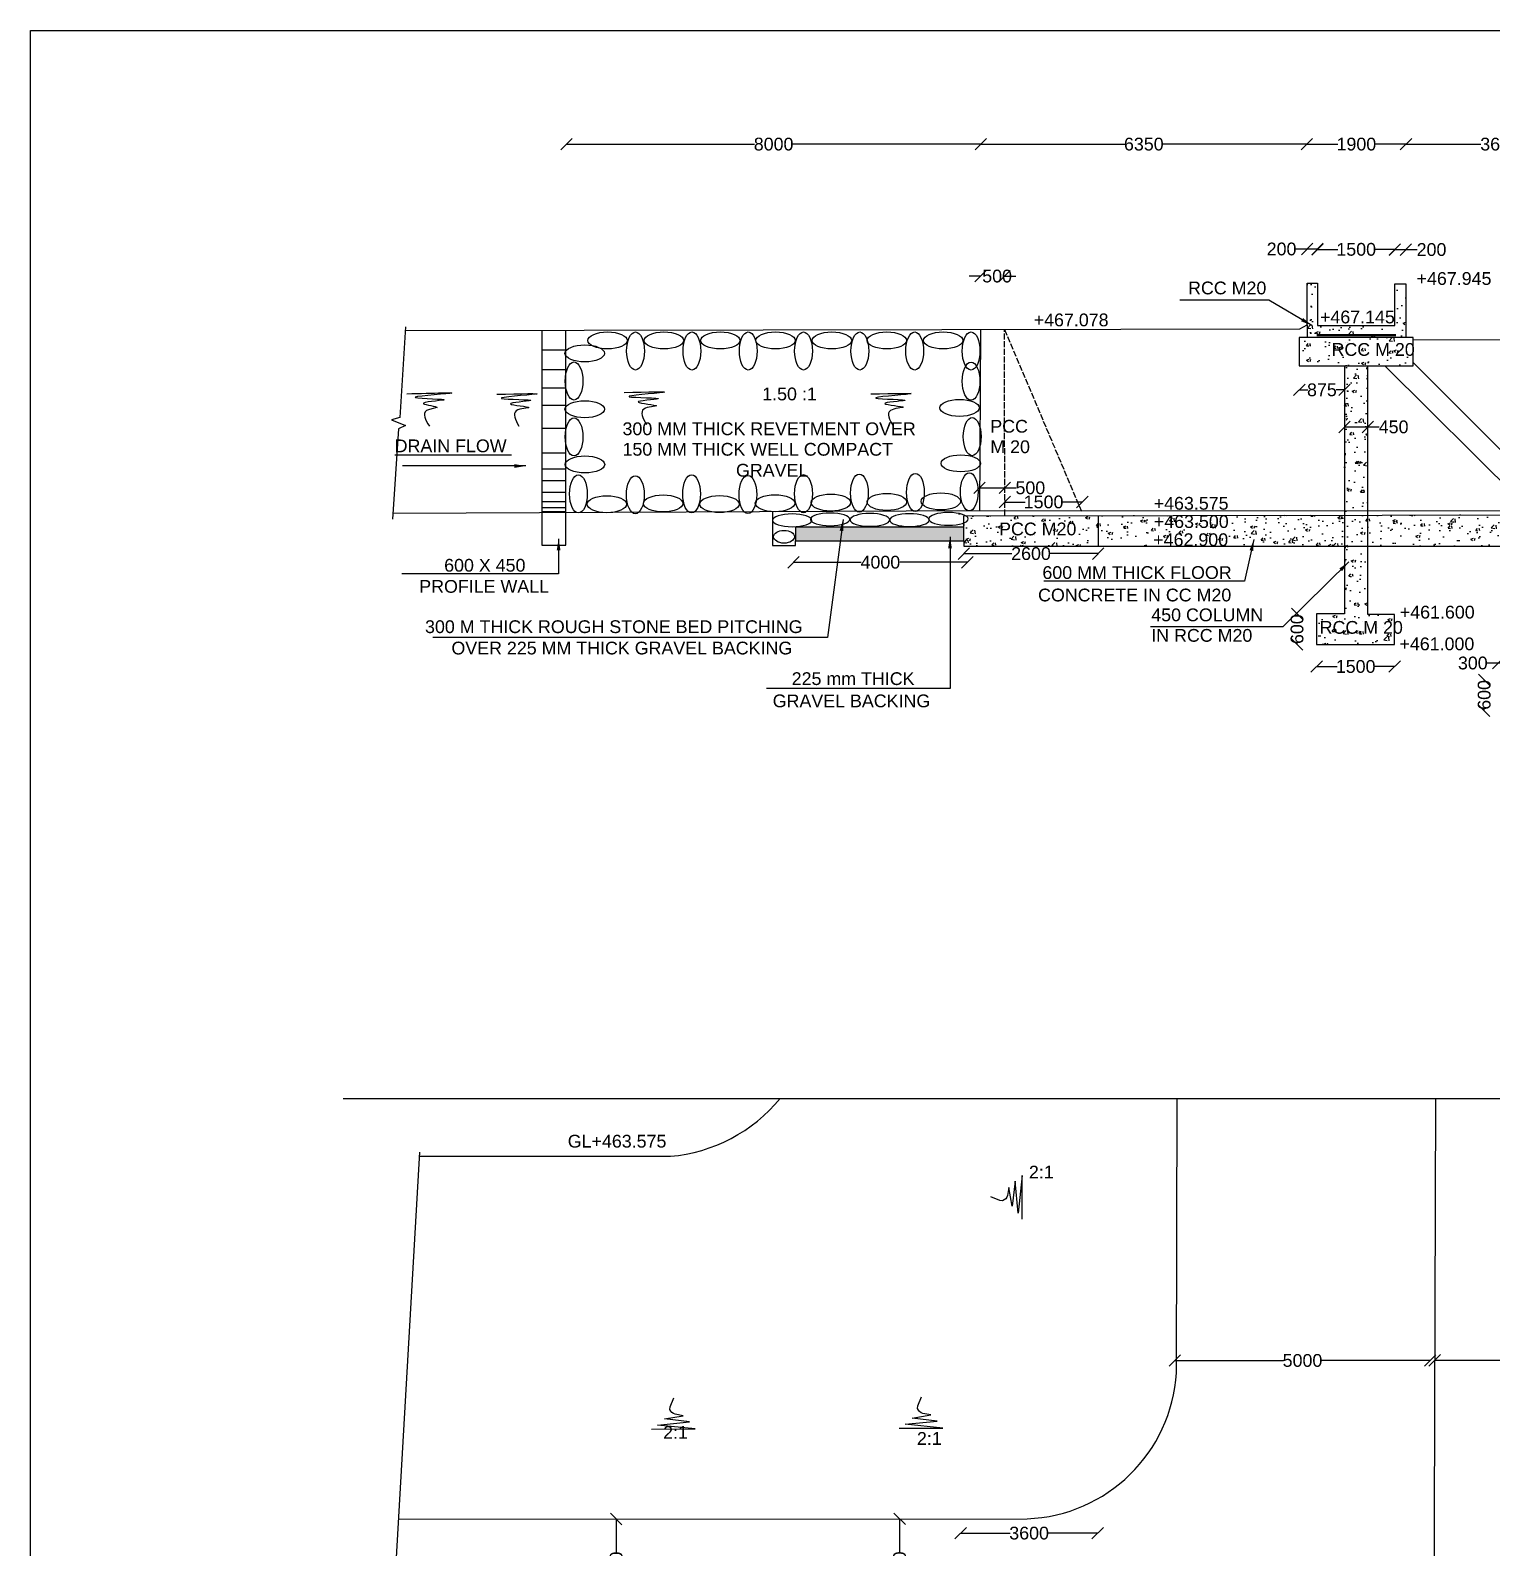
# Model space of a CAD drawing. Header units: feet. Extents: x 5124 to 2925857, y 2311 to 44697474.
# Drawn here: x 2810208 to 2838828, y 44667759 to 44697474 of the extents above; entities that cross this region are included whole.
import ezdxf

# ---------------------------------------------------------------- set-up
doc = ezdxf.new("R2010")
doc.units = ezdxf.units.FT
doc.header["$MEASUREMENT"] = 0
doc.linetypes.add('ACAD_ISO02W100', pattern=[15, 12, -3])
doc.layers.add('DRAWING', color=2, linetype='Continuous')
doc.layers.add('TEXT', color=7, linetype='Continuous')
doc.styles.get("Standard").update_dxf_attribs({"font": 'arial.ttf', "height": 250})
doc.dimstyles.get("Standard").update_dxf_attribs({"dimtxt": 250, "dimasz": 225, "dimexe": 0.18, "dimexo": 0.0625, "dimgap": 0.09, "dimtad": 0, "dimdec": 0, "dimzin": 0, "dimdsep": 46, "dimtxsty": 'Standard', "dimblk": 'OBLIQUE', "dimcen": 0.09, "dimse1": 1, "dimse2": 1, "dimadec": 0, "dimazin": 0, "dimtfac": 1, "dimtdec": 0, "dimtofl": 0, "dimtmove": 0, "dimatfit": 3, "dimfxl": 1, "dimtolj": 1, "dimtzin": 0, "dimarcsym": 0})
pattern_1 = [(50, (0, 0), (537.945137, -47.0641012), [56.25, -618.75]), (355, (0, 0), (-104.0635, 564.1441), [45, -495]), (100.4514, (44.83, -3.9), (433.882036, 517.0796565), [47.8051425, -525.856584]), (46.1842, (0, 150), (800.430786, -124.139261), [84.375, -928.125]), (96.6356, (66.7, 139.66), (700.997029, 730.588403), [71.707716, -788.78475]), (351.1842, (0, 150), (700.996459, 730.58895), [67.5, -742.5]), (21, (75, 112.5), (447.680289, -301.964168), [56.25, -618.75]), (326, (75, 112.5), (182.486499, 543.862534), [45, -495]), (71.4514, (112.3, 87.34), (630.1669714, 241.8978725), [47.8051425, -525.856584]), (37.5, (0, 0), (9.1198915, 249.6703904), [0, -489, 0, -502.5, 0, -496.875]), (7.5, (0, 0), (197.3021531, 295.8087839), [0, -286.5, 0, -477.75, 0, -189.375]), (327.5, (-167.25, 0), (400.3668271, -16.9161538), [0, -187.5, 0, -585, 0, -776.25]), (317.5, (-242.25, 0), (437.389627, 75.0787367), [0, -243.75, 0, -388.5, 0, -551.25])]

# ---------------------------------------------------------------- blocks, each defined once
blk = doc.blocks.new('_Oblique')
at = {"color": 0, "linetype": 'ByBlock', "lineweight": -2}
blk.add_line((-0.5, -0.5), (0.5, 0.5), dxfattribs=at)
blk = doc.blocks.new('*D4')
at = {"layer": 'Defpoints', "color": 0, "transparency": 16777216}
for p in [(2825154, 44687065), (2828558, 44687065), (2828558, 44687057)]:
    blk.add_point(p, dxfattribs=at)
at = {"layer": 'TEXT', "color": 0, "lineweight": -2, "transparency": 16777216}
for p, q in [((2825154, 44687057), (2826478, 44687057)), ((2828558, 44687057), (2827234, 44687057))]:
    blk.add_line(p, q, dxfattribs=at)
at = {"layer": 'TEXT', "color": 0, "lineweight": -2, "transparency": 16777216, "xscale": 225, "yscale": 225, "zscale": 225, "rotation": 180}
blk.add_blockref('_Oblique', (2825154, 44687057), dxfattribs=at)
at = {"layer": 'TEXT', "color": 0, "lineweight": -2, "transparency": 16777216, "xscale": 225, "yscale": 225, "zscale": 225}
blk.add_blockref('_Oblique', (2828558, 44687057), dxfattribs=at)
at = {"layer": 'TEXT', "color": 0, "transparency": 16777216, "insert": (2826856, 44687057), "char_height": 250, "attachment_point": 5}
blk.add_mtext('\\A1;4000', dxfattribs=at)
blk = doc.blocks.new('*D5')
at = {"layer": 'Defpoints', "color": 0, "transparency": 16777216}
for p in [(2828491, 44687370), (2831121, 44687370), (2831121, 44687226)]:
    blk.add_point(p, dxfattribs=at)
at = {"layer": 'TEXT', "color": 0, "lineweight": -2, "transparency": 16777216}
for p, q in [((2828491, 44687226), (2829431, 44687226)), ((2831121, 44687226), (2830181, 44687226))]:
    blk.add_line(p, q, dxfattribs=at)
at = {"layer": 'TEXT', "color": 0, "lineweight": -2, "transparency": 16777216, "xscale": 225, "yscale": 225, "zscale": 225, "rotation": 180}
blk.add_blockref('_Oblique', (2828491, 44687226), dxfattribs=at)
at = {"layer": 'TEXT', "color": 0, "lineweight": -2, "transparency": 16777216, "xscale": 225, "yscale": 225, "zscale": 225}
blk.add_blockref('_Oblique', (2831121, 44687226), dxfattribs=at)
at = {"layer": 'TEXT', "color": 0, "transparency": 16777216, "insert": (2829806, 44687226), "char_height": 250, "attachment_point": 5}
blk.add_mtext('\\A1;2600', dxfattribs=at)
blk = doc.blocks.new('*D6')
at = {"layer": 'Defpoints', "color": 0, "transparency": 16777216}
for p in [(2830812, 44688237), (2829292, 44688203), (2830812, 44688203)]:
    blk.add_point(p, dxfattribs=at)
at = {"layer": 'TEXT', "color": 0, "lineweight": -2, "transparency": 16777216}
for p, q in [((2829292, 44688237), (2829691, 44688237)), ((2830812, 44688237), (2830413, 44688237))]:
    blk.add_line(p, q, dxfattribs=at)
at = {"layer": 'TEXT', "color": 0, "lineweight": -2, "transparency": 16777216, "xscale": 225, "yscale": 225, "zscale": 225, "rotation": 180}
blk.add_blockref('_Oblique', (2829292, 44688237), dxfattribs=at)
at = {"layer": 'TEXT', "color": 0, "lineweight": -2, "transparency": 16777216, "xscale": 225, "yscale": 225, "zscale": 225}
blk.add_blockref('_Oblique', (2830812, 44688237), dxfattribs=at)
at = {"layer": 'TEXT', "color": 0, "transparency": 16777216, "insert": (2830052, 44688237), "char_height": 250, "attachment_point": 5}
blk.add_mtext('\\A1;1500', dxfattribs=at)
blk = doc.blocks.new('*D7')
at = {"layer": 'Defpoints', "color": 0, "transparency": 16777216}
for p in [(2829292, 44688514), (2828799, 44688248), (2829292, 44688249)]:
    blk.add_point(p, dxfattribs=at)
at = {"layer": 'TEXT', "color": 0, "lineweight": -2, "transparency": 16777216}
for p, q in [((2828799, 44688514), (2829292, 44688514)), ((2829292, 44688514), (2829517, 44688514))]:
    blk.add_line(p, q, dxfattribs=at)
at = {"layer": 'TEXT', "color": 0, "lineweight": -2, "transparency": 16777216, "xscale": 225, "yscale": 225, "zscale": 225, "rotation": 180}
blk.add_blockref('_Oblique', (2828799, 44688514), dxfattribs=at)
at = {"layer": 'TEXT', "color": 0, "lineweight": -2, "transparency": 16777216, "xscale": 225, "yscale": 225, "zscale": 225}
blk.add_blockref('_Oblique', (2829292, 44688514), dxfattribs=at)
at = {"layer": 'TEXT', "color": 0, "transparency": 16777216, "insert": (2829793, 44688514), "char_height": 250, "attachment_point": 5}
blk.add_mtext('\\A1;500', dxfattribs=at)
blk = doc.blocks.new('*D8')
at = {"layer": 'Defpoints', "color": 0, "transparency": 16777216}
for p in [(2835418, 44693191), (2835216, 44692227), (2835418, 44692227)]:
    blk.add_point(p, dxfattribs=at)
at = {"layer": 'TEXT', "color": 0, "lineweight": -2, "transparency": 16777216}
for p, q in [((2835216, 44693191), (2834991, 44693191)), ((2835418, 44693191), (2835216, 44693191))]:
    blk.add_line(p, q, dxfattribs=at)
at = {"layer": 'TEXT', "color": 0, "lineweight": -2, "transparency": 16777216, "xscale": 225, "yscale": 225, "zscale": 225, "rotation": 180}
blk.add_blockref('_Oblique', (2835216, 44693191), dxfattribs=at)
at = {"layer": 'TEXT', "color": 0, "lineweight": -2, "transparency": 16777216, "xscale": 225, "yscale": 225, "zscale": 225}
blk.add_blockref('_Oblique', (2835418, 44693191), dxfattribs=at)
at = {"layer": 'TEXT', "color": 0, "transparency": 16777216, "insert": (2834713, 44693191), "char_height": 250, "attachment_point": 5}
blk.add_mtext('\\A1;200', dxfattribs=at)
blk = doc.blocks.new('*D9')
at = {"layer": 'Defpoints', "color": 0, "transparency": 16777216}
for p in [(2836932, 44693184), (2835418, 44692227), (2836932, 44692227)]:
    blk.add_point(p, dxfattribs=at)
at = {"layer": 'TEXT', "color": 0, "lineweight": -2, "transparency": 16777216}
for p, q in [((2835418, 44693184), (2835814, 44693184)), ((2836932, 44693184), (2836537, 44693184))]:
    blk.add_line(p, q, dxfattribs=at)
at = {"layer": 'TEXT', "color": 0, "lineweight": -2, "transparency": 16777216, "xscale": 225, "yscale": 225, "zscale": 225, "rotation": 180}
blk.add_blockref('_Oblique', (2835418, 44693184), dxfattribs=at)
at = {"layer": 'TEXT', "color": 0, "lineweight": -2, "transparency": 16777216, "xscale": 225, "yscale": 225, "zscale": 225}
blk.add_blockref('_Oblique', (2836932, 44693184), dxfattribs=at)
at = {"layer": 'TEXT', "color": 0, "transparency": 16777216, "insert": (2836175, 44693184), "char_height": 250, "attachment_point": 5}
blk.add_mtext('\\A1;1500', dxfattribs=at)
blk = doc.blocks.new('*D10')
at = {"layer": 'Defpoints', "color": 0, "transparency": 16777216}
for p in [(2837147, 44693180), (2836932, 44692227), (2837147, 44692227)]:
    blk.add_point(p, dxfattribs=at)
at = {"layer": 'TEXT', "color": 0, "lineweight": -2, "transparency": 16777216}
for p, q in [((2836932, 44693180), (2837147, 44693180)), ((2837147, 44693180), (2837372, 44693180))]:
    blk.add_line(p, q, dxfattribs=at)
at = {"layer": 'TEXT', "color": 0, "lineweight": -2, "transparency": 16777216, "xscale": 225, "yscale": 225, "zscale": 225, "rotation": 180}
blk.add_blockref('_Oblique', (2836932, 44693180), dxfattribs=at)
at = {"layer": 'TEXT', "color": 0, "lineweight": -2, "transparency": 16777216, "xscale": 225, "yscale": 225, "zscale": 225}
blk.add_blockref('_Oblique', (2837147, 44693180), dxfattribs=at)
at = {"layer": 'TEXT', "color": 0, "transparency": 16777216, "insert": (2837650, 44693180), "char_height": 250, "attachment_point": 5}
blk.add_mtext('\\A1;200', dxfattribs=at)
blk = doc.blocks.new('*D11')
at = {"layer": 'Defpoints', "color": 0, "transparency": 16777216}
for p in [(2829286, 44692661), (2828818, 44691614), (2829286, 44691615)]:
    blk.add_point(p, dxfattribs=at)
at = {"layer": 'TEXT', "color": 0, "lineweight": -2, "transparency": 16777216}
for p, q in [((2828818, 44692661), (2828593, 44692661)), ((2829286, 44692661), (2829511, 44692661))]:
    blk.add_line(p, q, dxfattribs=at)
at = {"layer": 'TEXT', "color": 0, "lineweight": -2, "transparency": 16777216, "xscale": 225, "yscale": 225, "zscale": 225}
blk.add_blockref('_Oblique', (2828818, 44692661), dxfattribs=at)
at = {"layer": 'TEXT', "color": 0, "lineweight": -2, "transparency": 16777216, "xscale": 225, "yscale": 225, "zscale": 225, "rotation": 180}
blk.add_blockref('_Oblique', (2829286, 44692661), dxfattribs=at)
at = {"layer": 'TEXT', "color": 0, "transparency": 16777216, "insert": (2829142, 44692661), "char_height": 250, "attachment_point": 5}
blk.add_mtext('\\A1;500', dxfattribs=at)
blk = doc.blocks.new('*D12')
at = {"layer": 'Defpoints', "color": 0, "transparency": 16777216}
for p in [(2835945, 44689707), (2836402, 44689707), (2836402, 44689707)]:
    blk.add_point(p, dxfattribs=at)
at = {"layer": 'TEXT', "color": 0, "lineweight": -2, "transparency": 16777216}
for p, q in [((2835945, 44689707), (2836402, 44689707)), ((2836402, 44689707), (2836627, 44689707))]:
    blk.add_line(p, q, dxfattribs=at)
at = {"layer": 'TEXT', "color": 0, "lineweight": -2, "transparency": 16777216, "xscale": 225, "yscale": 225, "zscale": 225, "rotation": 180}
blk.add_blockref('_Oblique', (2835945, 44689707), dxfattribs=at)
at = {"layer": 'TEXT', "color": 0, "lineweight": -2, "transparency": 16777216, "xscale": 225, "yscale": 225, "zscale": 225}
blk.add_blockref('_Oblique', (2836402, 44689707), dxfattribs=at)
at = {"layer": 'TEXT', "color": 0, "transparency": 16777216, "insert": (2836908, 44689707), "char_height": 250, "attachment_point": 5}
blk.add_mtext('\\A1;450', dxfattribs=at)
blk = doc.blocks.new('*D23')
at = {"layer": 'Defpoints', "color": 0, "transparency": 16777216}
for p in [(2838959, 44684755), (2838682, 44684147), (2838959, 44684147)]:
    blk.add_point(p, dxfattribs=at)
at = {"layer": 'TEXT', "color": 0, "lineweight": -2, "transparency": 16777216}
for p, q in [((2838682, 44684755), (2838682, 44684735)), ((2838682, 44684147), (2838682, 44684182))]:
    blk.add_line(p, q, dxfattribs=at)
at = {"layer": 'TEXT', "color": 0, "lineweight": -2, "transparency": 16777216, "xscale": 225, "yscale": 225, "zscale": 225}
for p, rotation in [((2838682, 44684755), 90), ((2838682, 44684147), 270)]:
    blk.add_blockref('_Oblique', p, dxfattribs=dict(at, rotation=rotation))
at = {"layer": 'TEXT', "color": 0, "transparency": 16777216, "insert": (2838682, 44684459), "char_height": 250, "attachment_point": 5, "rotation": 90}
blk.add_mtext('\\A1;600', dxfattribs=at)
blk = doc.blocks.new('*D24')
at = {"layer": 'Defpoints', "color": 0, "transparency": 16777216}
for p in [(2835400, 44685445), (2836928, 44685445), (2836928, 44685015)]:
    blk.add_point(p, dxfattribs=at)
at = {"layer": 'TEXT', "color": 0, "lineweight": -2, "transparency": 16777216}
for p, q in [((2835400, 44685015), (2835803, 44685015)), ((2836928, 44685015), (2836525, 44685015))]:
    blk.add_line(p, q, dxfattribs=at)
at = {"layer": 'TEXT', "color": 0, "lineweight": -2, "transparency": 16777216, "xscale": 225, "yscale": 225, "zscale": 225, "rotation": 180}
blk.add_blockref('_Oblique', (2835400, 44685015), dxfattribs=at)
at = {"layer": 'TEXT', "color": 0, "lineweight": -2, "transparency": 16777216, "xscale": 225, "yscale": 225, "zscale": 225}
blk.add_blockref('_Oblique', (2836928, 44685015), dxfattribs=at)
at = {"layer": 'TEXT', "color": 0, "transparency": 16777216, "insert": (2836164, 44685015), "char_height": 250, "attachment_point": 5}
blk.add_mtext('\\A1;1500', dxfattribs=at)
blk = doc.blocks.new('*D25')
at = {"layer": 'Defpoints', "color": 0, "transparency": 16777216}
for p in [(2835400, 44686048), (2835017, 44685445), (2835400, 44685445)]:
    blk.add_point(p, dxfattribs=at)
at = {"layer": 'TEXT', "color": 0, "lineweight": -2, "transparency": 16777216}
for p, q in [((2835017, 44686048), (2835017, 44686023)), ((2835017, 44685445), (2835017, 44685470))]:
    blk.add_line(p, q, dxfattribs=at)
at = {"layer": 'TEXT', "color": 0, "lineweight": -2, "transparency": 16777216, "xscale": 225, "yscale": 225, "zscale": 225}
for p, rotation in [((2835017, 44686048), 90), ((2835017, 44685445), 270)]:
    blk.add_blockref('_Oblique', p, dxfattribs=dict(at, rotation=rotation))
at = {"layer": 'TEXT', "color": 0, "transparency": 16777216, "insert": (2835017, 44685747), "char_height": 250, "attachment_point": 5, "rotation": 90}
blk.add_mtext('\\A1;600', dxfattribs=at)
blk = doc.blocks.new('*D29')
at = {"layer": 'Defpoints', "color": 0, "transparency": 16777216}
for p in [(2821683, 44668319), (2821683, 44668319), (2821685, 44666268)]:
    blk.add_point(p, dxfattribs=at)
at = {"layer": 'TEXT', "color": 0, "lineweight": -2, "transparency": 16777216}
for p, q in [((2821683, 44668319), (2821683, 44667669)), ((2821683, 44666268), (2821683, 44666919))]:
    blk.add_line(p, q, dxfattribs=at)
at = {"layer": 'TEXT', "color": 0, "lineweight": -2, "transparency": 16777216, "xscale": 225, "yscale": 225, "zscale": 225}
for p, rotation in [((2821683, 44668319), 90), ((2821683, 44666268), 270)]:
    blk.add_blockref('_Oblique', p, dxfattribs=dict(at, rotation=rotation))
at = {"layer": 'TEXT', "color": 0, "transparency": 16777216, "insert": (2821683, 44667294), "char_height": 250, "attachment_point": 5, "rotation": 90}
blk.add_mtext('\\A1;2000', dxfattribs=at)
blk = doc.blocks.new('*D30')
at = {"layer": 'Defpoints', "color": 0, "transparency": 16777216}
for p in [(2827233, 44668323), (2827312, 44668323), (2827313, 44666271)]:
    blk.add_point(p, dxfattribs=at)
at = {"layer": 'TEXT', "color": 0, "lineweight": -2, "transparency": 16777216}
for p, q in [((2827233, 44668323), (2827233, 44667672)), ((2827233, 44666271), (2827233, 44666922))]:
    blk.add_line(p, q, dxfattribs=at)
at = {"layer": 'TEXT', "color": 0, "lineweight": -2, "transparency": 16777216, "xscale": 225, "yscale": 225, "zscale": 225}
for p, rotation in [((2827233, 44668323), 90), ((2827233, 44666271), 270)]:
    blk.add_blockref('_Oblique', p, dxfattribs=dict(at, rotation=rotation))
at = {"layer": 'TEXT', "color": 0, "transparency": 16777216, "insert": (2827233, 44667297), "char_height": 250, "attachment_point": 5, "rotation": 90}
blk.add_mtext('\\A1;2000', dxfattribs=at)
blk = doc.blocks.new('*D31')
at = {"layer": 'Defpoints', "color": 0, "transparency": 16777216}
for p in [(2828427, 44668067), (2831111, 44668067), (2831111, 44668043)]:
    blk.add_point(p, dxfattribs=at)
at = {"layer": 'TEXT', "color": 0, "lineweight": -2, "transparency": 16777216}
for p, q in [((2828427, 44668043), (2829396, 44668043)), ((2831111, 44668043), (2830142, 44668043))]:
    blk.add_line(p, q, dxfattribs=at)
at = {"layer": 'TEXT', "color": 0, "lineweight": -2, "transparency": 16777216, "xscale": 225, "yscale": 225, "zscale": 225, "rotation": 180}
blk.add_blockref('_Oblique', (2828427, 44668043), dxfattribs=at)
at = {"layer": 'TEXT', "color": 0, "lineweight": -2, "transparency": 16777216, "xscale": 225, "yscale": 225, "zscale": 225}
blk.add_blockref('_Oblique', (2831111, 44668043), dxfattribs=at)
at = {"layer": 'TEXT', "color": 0, "transparency": 16777216, "insert": (2829769, 44668043), "char_height": 250, "attachment_point": 5}
blk.add_mtext('\\A1;3600', dxfattribs=at)
blk = doc.blocks.new('*D139')
at = {"layer": 'Defpoints', "color": 0, "transparency": 16777216}
for p in [(2832624, 44671626), (2837622, 44671626), (2837622, 44671424)]:
    blk.add_point(p, dxfattribs=at)
at = {"layer": 'TEXT', "color": 0, "lineweight": -2, "transparency": 16777216}
for p, q in [((2832624, 44671424), (2834750, 44671424)), ((2837622, 44671424), (2835496, 44671424))]:
    blk.add_line(p, q, dxfattribs=at)
at = {"layer": 'TEXT', "color": 0, "lineweight": -2, "transparency": 16777216, "xscale": 225, "yscale": 225, "zscale": 225, "rotation": 180}
blk.add_blockref('_Oblique', (2832624, 44671424), dxfattribs=at)
at = {"layer": 'TEXT', "color": 0, "lineweight": -2, "transparency": 16777216, "xscale": 225, "yscale": 225, "zscale": 225}
blk.add_blockref('_Oblique', (2837622, 44671424), dxfattribs=at)
at = {"layer": 'TEXT', "color": 0, "transparency": 16777216, "insert": (2835123, 44671424), "char_height": 250, "attachment_point": 5}
blk.add_mtext('\\A1;5000', dxfattribs=at)
blk = doc.blocks.new('*D140')
at = {"layer": 'Defpoints', "color": 0, "transparency": 16777216}
for p in [(2837712, 44671410), (2842514, 44671428), (2842514, 44671410)]:
    blk.add_point(p, dxfattribs=at)
at = {"layer": 'TEXT', "color": 0, "lineweight": -2, "transparency": 16777216}
for p, q in [((2837712, 44671428), (2839735, 44671428)), ((2842514, 44671428), (2840491, 44671428))]:
    blk.add_line(p, q, dxfattribs=at)
at = {"layer": 'TEXT', "color": 0, "lineweight": -2, "transparency": 16777216, "xscale": 225, "yscale": 225, "zscale": 225, "rotation": 180}
blk.add_blockref('_Oblique', (2837712, 44671428), dxfattribs=at)
at = {"layer": 'TEXT', "color": 0, "lineweight": -2, "transparency": 16777216, "xscale": 225, "yscale": 225, "zscale": 225}
blk.add_blockref('_Oblique', (2842514, 44671428), dxfattribs=at)
at = {"layer": 'TEXT', "color": 0, "transparency": 16777216, "insert": (2840113, 44671428), "char_height": 250, "attachment_point": 5}
blk.add_mtext('\\A1;4740', dxfattribs=at)
blk = doc.blocks.new('*D157')
at = {"layer": 'Defpoints', "color": 0, "transparency": 16777216}
for p in [(2820708, 44695172), (2828822, 44695245), (2828822, 44695172)]:
    blk.add_point(p, dxfattribs=at)
at = {"layer": 'TEXT', "color": 0, "lineweight": -2, "transparency": 16777216}
for p, q in [((2820708, 44695245), (2824392, 44695245)), ((2828822, 44695245), (2825138, 44695245))]:
    blk.add_line(p, q, dxfattribs=at)
at = {"layer": 'TEXT', "color": 0, "lineweight": -2, "transparency": 16777216, "xscale": 225, "yscale": 225, "zscale": 225, "rotation": 180}
blk.add_blockref('_Oblique', (2820708, 44695245), dxfattribs=at)
at = {"layer": 'TEXT', "color": 0, "lineweight": -2, "transparency": 16777216, "xscale": 225, "yscale": 225, "zscale": 225}
blk.add_blockref('_Oblique', (2828822, 44695245), dxfattribs=at)
at = {"layer": 'TEXT', "color": 0, "transparency": 16777216, "insert": (2824765, 44695245), "char_height": 250, "attachment_point": 5}
blk.add_mtext('\\A1;8000', dxfattribs=at)
blk = doc.blocks.new('*D158')
at = {"layer": 'Defpoints', "color": 0, "transparency": 16777216}
for p in [(2828822, 44695245), (2835207, 44695245), (2835207, 44695245)]:
    blk.add_point(p, dxfattribs=at)
at = {"layer": 'TEXT', "color": 0, "lineweight": -2, "transparency": 16777216}
for p, q in [((2828822, 44695245), (2831641, 44695245)), ((2835207, 44695245), (2832388, 44695245))]:
    blk.add_line(p, q, dxfattribs=at)
at = {"layer": 'TEXT', "color": 0, "lineweight": -2, "transparency": 16777216, "xscale": 225, "yscale": 225, "zscale": 225, "rotation": 180}
blk.add_blockref('_Oblique', (2828822, 44695245), dxfattribs=at)
at = {"layer": 'TEXT', "color": 0, "lineweight": -2, "transparency": 16777216, "xscale": 225, "yscale": 225, "zscale": 225}
blk.add_blockref('_Oblique', (2835207, 44695245), dxfattribs=at)
at = {"layer": 'TEXT', "color": 0, "transparency": 16777216, "insert": (2832015, 44695245), "char_height": 250, "attachment_point": 5}
blk.add_mtext('\\A1;6350', dxfattribs=at)
blk = doc.blocks.new('*D159')
at = {"layer": 'Defpoints', "color": 0, "transparency": 16777216}
for p in [(2835207, 44695245), (2837149, 44695245), (2837149, 44695245)]:
    blk.add_point(p, dxfattribs=at)
at = {"layer": 'TEXT', "color": 0, "lineweight": -2, "transparency": 16777216}
for p, q in [((2835207, 44695245), (2835817, 44695245)), ((2837149, 44695245), (2836540, 44695245))]:
    blk.add_line(p, q, dxfattribs=at)
at = {"layer": 'TEXT', "color": 0, "lineweight": -2, "transparency": 16777216, "xscale": 225, "yscale": 225, "zscale": 225, "rotation": 180}
blk.add_blockref('_Oblique', (2835207, 44695245), dxfattribs=at)
at = {"layer": 'TEXT', "color": 0, "lineweight": -2, "transparency": 16777216, "xscale": 225, "yscale": 225, "zscale": 225}
blk.add_blockref('_Oblique', (2837149, 44695245), dxfattribs=at)
at = {"layer": 'TEXT', "color": 0, "transparency": 16777216, "insert": (2836178, 44695245), "char_height": 250, "attachment_point": 5}
blk.add_mtext('\\A1;1900', dxfattribs=at)
blk = doc.blocks.new('*D160')
at = {"layer": 'Defpoints', "color": 0, "transparency": 16777216}
for p in [(2837149, 44695245), (2840836, 44695245), (2840836, 44695245)]:
    blk.add_point(p, dxfattribs=at)
at = {"layer": 'TEXT', "color": 0, "lineweight": -2, "transparency": 16777216}
for p, q in [((2837149, 44695245), (2838618, 44695245)), ((2840836, 44695245), (2839367, 44695245))]:
    blk.add_line(p, q, dxfattribs=at)
at = {"layer": 'TEXT', "color": 0, "lineweight": -2, "transparency": 16777216, "xscale": 225, "yscale": 225, "zscale": 225, "rotation": 180}
blk.add_blockref('_Oblique', (2837149, 44695245), dxfattribs=at)
at = {"layer": 'TEXT', "color": 0, "lineweight": -2, "transparency": 16777216, "xscale": 225, "yscale": 225, "zscale": 225}
blk.add_blockref('_Oblique', (2840836, 44695245), dxfattribs=at)
at = {"layer": 'TEXT', "color": 0, "transparency": 16777216, "insert": (2838993, 44695245), "char_height": 250, "attachment_point": 5}
blk.add_mtext('\\A1;3615', dxfattribs=at)
blk = doc.blocks.new('*D177')
at = {"layer": 'Defpoints', "color": 0, "transparency": 16777216}
for p in [(2835060, 44690906), (2835945, 44690906), (2835060, 44690433)]:
    blk.add_point(p, dxfattribs=at)
at = {"layer": 'TEXT', "color": 0, "lineweight": -2, "transparency": 16777216}
for p, q in [((2835060, 44690433), (2835225, 44690433)), ((2835945, 44690433), (2835780, 44690433))]:
    blk.add_line(p, q, dxfattribs=at)
at = {"layer": 'TEXT', "color": 0, "lineweight": -2, "transparency": 16777216, "xscale": 225, "yscale": 225, "zscale": 225, "rotation": 180}
blk.add_blockref('_Oblique', (2835060, 44690433), dxfattribs=at)
at = {"layer": 'TEXT', "color": 0, "lineweight": -2, "transparency": 16777216, "xscale": 225, "yscale": 225, "zscale": 225}
blk.add_blockref('_Oblique', (2835945, 44690433), dxfattribs=at)
at = {"layer": 'TEXT', "color": 0, "transparency": 16777216, "insert": (2835503, 44690433), "char_height": 250, "attachment_point": 5}
blk.add_mtext('\\A1;875', dxfattribs=at)
blk = doc.blocks.new('*D178')
at = {"layer": 'Defpoints', "color": 0, "transparency": 16777216}
for p in [(2839256, 44685083), (2838959, 44684763), (2839256, 44684763)]:
    blk.add_point(p, dxfattribs=at)
at = {"layer": 'TEXT', "color": 0, "lineweight": -2, "transparency": 16777216}
for p, q in [((2838959, 44685083), (2838734, 44685083)), ((2839256, 44685083), (2838959, 44685083))]:
    blk.add_line(p, q, dxfattribs=at)
at = {"layer": 'TEXT', "color": 0, "lineweight": -2, "transparency": 16777216, "xscale": 225, "yscale": 225, "zscale": 225, "rotation": 180}
blk.add_blockref('_Oblique', (2838959, 44685083), dxfattribs=at)
at = {"layer": 'TEXT', "color": 0, "lineweight": -2, "transparency": 16777216, "xscale": 225, "yscale": 225, "zscale": 225}
blk.add_blockref('_Oblique', (2839256, 44685083), dxfattribs=at)
at = {"layer": 'TEXT', "color": 0, "transparency": 16777216, "insert": (2838458, 44685083), "char_height": 250, "attachment_point": 5}
blk.add_mtext('\\A1;300', dxfattribs=at)

msp = doc.modelspace()

# ---------------------------------------------------------------- hatches: boundary and pattern name
at = {"layer": 'DRAWING'}
h = msp.add_hatch(dxfattribs=at)
h.set_pattern_fill('AR-CONC', color=0, scale=75, style=0)
h.set_pattern_definition(pattern_1)
h.paths.add_polyline_path([(2835945.3, 44687980.5), (2831121, 44687973), (2831121, 44687369.5), (2835945.3, 44687369.5)])
h.paths.add_polyline_path([(2836402.1, 44687981.2), (2835945.3, 44687980.5), (2835945.3, 44687369.5), (2836402.1, 44687369.5)])
h.paths.add_polyline_path([(2836402.1, 44690906.2), (2835945.3, 44690906.2), (2835945.3, 44688059.3), (2836402.1, 44688059.2)])
h.paths.add_polyline_path([(2836402.1, 44688059.2), (2835945.3, 44688059.3), (2835945.3, 44687980.5), (2836402.1, 44687981.2)])
h.paths.add_polyline_path([(2836402.1, 44687369.5), (2835945.3, 44687369.5), (2835945.3, 44686048.1), (2835400.4, 44686048.1), (2835400.4, 44685444.9), (2836927.8, 44685444.9), (2836927.8, 44686034), (2836402.1, 44686034)])
h.paths.add_polyline_path([(2837288.4, 44691458.6), (2835059.9, 44691458.6), (2835059.9, 44690906.2), (2837288.4, 44690906.2)])
h.paths.add_polyline_path([(2837147.3, 44692510.5), (2836932.2, 44692510.5), (2836932.2, 44691691.4), (2835418.5, 44691691.4), (2835418.5, 44692522.8), (2835216.4, 44692522.8), (2835216.4, 44691704.2), (2835216.4, 44691458.6), (2837147.3, 44691458.6)])
h = msp.add_hatch(dxfattribs=at)
h.set_pattern_fill('AR-CONC', color=0, scale=75, style=0)
h.set_pattern_definition(pattern_1)
edge = h.paths.add_edge_path()
edge.add_line((2831121, 44687973), (2828525.1, 44687968.9))
edge.add_ellipse((2828190.9, 44687906.4), major_axis=(-386.3, 0), ratio=0.3228166, start_angle=140.87878, end_angle=210.08188, ccw=False)
edge.add_line((2828490.5, 44687827.7), (2828490.7, 44687473.9))
edge.add_line((2828490.7, 44687473.9), (2828490.7, 44687369.5))
edge.add_line((2828490.7, 44687369.5), (2831121, 44687369.5))
edge.add_line((2831121, 44687369.5), (2831121, 44687973))
h = msp.add_hatch(dxfattribs=at)
h.set_pattern_fill('AR-CONC', color=0, scale=75, style=0)
h.set_pattern_definition(pattern_1)
h.paths.add_polyline_path([(2839675.2, 44687986.3), (2836402.1, 44687981.2), (2836402.1, 44687369.5), (2840172.3, 44687369.5), (2840172.3, 44687493)])
h.paths.add_polyline_path([(2840172.3, 44687987), (2839675.2, 44687986.3), (2840172.3, 44687493)])
h.paths.add_polyline_path([(2840264.6, 44687987.2), (2840172.3, 44687987), (2840172.3, 44687493), (2840296.7, 44687369.5), (2840881.5, 44687369.5)])
h.paths.add_polyline_path([(2840785.8, 44687855.4), (2840646.7, 44687855.4), (2840646.7, 44687987.8), (2840264.6, 44687987.2), (2840881.5, 44687369.5), (2841388.6, 44687369.5), (2841388.6, 44687671.2), (2840785.8, 44687671.2)])
h.paths.add_polyline_path([(2841388.6, 44687369.5), (2840881.5, 44687369.5), (2841392, 44686858.3)], flags=17)
h.paths.add_polyline_path([(2840881.5, 44687369.5), (2840296.7, 44687369.5), (2841395.9, 44686278.6), (2841392, 44686858.3)])
h.paths.add_polyline_path([(2840296.7, 44687369.5), (2840172.3, 44687369.5), (2840189.6, 44684768.8), (2841405.9, 44684776.9), (2841395.9, 44686278.6)])
h.paths.add_polyline_path([(2840172.3, 44687369.5), (2839255.7, 44684762.6), (2840189.6, 44684768.8)])
h.paths.add_polyline_path([(2841972.4, 44685706.5), (2841395.9, 44686278.6), (2841405.9, 44684776.9), (2842296.6, 44684782.9)])
h.paths.add_polyline_path([(2841663.5, 44686586.5), (2841392, 44686858.3), (2841395.9, 44686278.6), (2841972.4, 44685706.5)])
h.paths.add_polyline_path([(2841388.6, 44687369.5), (2841392, 44686858.3), (2841663.5, 44686586.5)])
h.paths.add_polyline_path([(2842607, 44684782.9), (2842296.6, 44684782.9), (2839255.7, 44684762.6), (2838958.8, 44684762.6), (2838958.8, 44684145.2), (2842607, 44684145.2)])
h = msp.add_hatch(dxfattribs=at)
h.set_pattern_fill('GRAVEL', color=0, scale=200, style=0)
h.set_pattern_definition([(228.0128, (144, 200), (-1599.9996464316, -1800.0002683214), [26.9072, -2663.8176]), (184.9697, (126, 180), (2400.0002103035, 199.9982614014), [46.1736, -4571.185]), (132.5104, (80, 176), (1999.9981436694, -2200.0017347742), [32.5576, -3223.2064]), (267.2737, (2, 126), (199.9992035454, 4000.0000589947), [42.0476, -4162.7116]), (292.8337, (0, 84), (-1000.0019810874, 2399.9992823556), [41.231, -4081.8746]), (357.2737, (16, 46), (-4000.0000589947, 199.9992035454), [42.0476, -4162.7116]), (37.6942, (58, 44), (-2600.0014691236, -1999.9980810321), [55.6058, -5504.9698]), (72.2553, (102, 78), (1400.0021525411, 4399.9992462478), [52.4976, -5197.2642]), (121.4296, (118, 128), (-1600.0016468353, 2599.9990072985), [42.19, -4176.8146]), (175.2364, (96, 164), (2200.000189264, -199.998306532), [48.1664, -2360.1526]), (222.3974, (48, 168), (-2400.00147021465, -2199.9984164028), [62.2896, -6166.675]), (138.8141, (200, 124), (-1400.000589361, 1199.9994626686), [21.2602, -2104.7688]), (171.4692, (184, 138), (2599.999656963, -400.001582008), [40.4474, -4004.3022]), (225, (144, 144), (-2e-14, -200.0000619), [28.2842, -254.5584]), (203.1986, (130, 168), (999.999946133, 400.000265053), [15.2316, -1507.923]), (291.8014, (116, 162), (-199.9999821, 600.000054602), [21.5406, -1055.4924]), (30.9638, (124, 142), (599.999604458, 400.000496708), [34.9858, -1131.2046]), (161.5651, (154, 160), (400.00008692, -199.999680645), [25.2982, -607.1574]), (16.3895, (0, 162), (2000.0004396824, 599.9985419636), [35.44, -3508.569]), (70.3462, (34, 172), (-799.9990494743, -2200.0004271212), [29.7322, -2943.4816]), (293.1986, (154, 200), (-400.000265053, 999.999946133), [30.463, -1492.6916]), (343.6105, (166, 172), (-2000.0004396824, 599.9985419636), [35.44, -3508.569]), (339.444, (0, 38), (-1000.000368908, 399.999199284), [34.176, -1674.6248]), (294.7751, (32, 26), (-999.998437849, 2200.000684368), [28.6356, -2834.9286]), (66.8014, (156, 0), (400.000265053, 999.999946133), [30.463, -1492.6916]), (17.354, (168, 28), (-2600.0004038194, -799.9989004518), [33.5262, -3319.0848]), (69.444, (58, 0), (-399.999199284, -1000.000368908), [17.088, -1691.7128]), (101.3099, (144, 0), (-199.999526432, 800.000150446), [10.198, -1009.6058]), (165.9638, (142, 10), (600.0001092, -199.99961147), [41.231, -783.39]), (186.009, (102, 20), (1999.9999501812, 199.9998634964), [38.21, -3782.7846]), (303.6901, (124, 124), (-200.0002669, 399.999911554), [28.8444, -692.2658]), (353.1572, (140, 100), (3399.9998730957, -400.001599585), [50.3588, -4985.5126]), (60.9454, (190, 94), (-800.00000544, -1400.000076914), [20.5912, -2038.5348]), (90, (200, 112), (-200, 200), [12, -188]), (120.2564, (98, 26), (799.9989773605, -1400.000491171), [27.7848, -2750.704]), (48.0128, (84, 50), (1599.9996464316, 1800.0002683214), [53.8144, -2636.9104]), (0, (120, 90), (200, 200), [52, -148]), (325.3048, (172, 90), (-1999.9988517975, 1400.001721919), [31.6228, -3130.6548]), (254.0546, (198, 72), (-199.99997786, -800.00002533), [29.1204, -1426.9016]), (207.646, (190, 44), (-3799.9991614359, -2000.0015426338), [47.413, -4693.8948]), (175.4261, (148, 22), (-2600.0001116624, 199.9989602322), [50.1598, -4965.8148])])
h.paths.add_polyline_path([(2828490.6, 44687746.6), (2825192.9, 44687746.6), (2825192.9, 44687473.9), (2828490.7, 44687473.9)])

# ---------------------------------------------------------------- linework, layer by layer
at = {"layer": 'DRAWING', "color": 0}
for points in [[(2810208.4, 44697474.4), (2925812.5, 44697474.4), (2925812.5, 44609612.5), (2810208.4, 44609612.5)], [(2837288.4, 44691458.6), (2835059.9, 44691458.6), (2835059.9, 44690906.2), (2837288.4, 44690906.2)]]:
    msp.add_lwpolyline(points, close=True, dxfattribs=at)
for points in [[(2817549.2, 44691592.9), (2835073.4, 44691626.1), (2835216.4, 44691704.2), (2835216.4, 44692522.8), (2835418.5, 44692522.8), (2835418.5, 44691691.4), (2836932.2, 44691691.4), (2836932.2, 44692510.5), (2837147.3, 44692510.5), (2837147.3, 44691458.3)], [(2837288.4, 44691411.9), (2879784.6, 44691428.6), (2879784.6, 44692496.9), (2880003.6, 44692496.9), (2880003.6, 44691725.1), (2880223.2, 44691725.1), (2880223.2, 44691421.4), (2884512.3, 44691421.4), (2884512.3, 44691719.5), (2884730.7, 44691719.5), (2884730.7, 44692501.8), (2884946.7, 44692501.8), (2884938.7, 44686041.7)], [(2817554.1, 44691671.2), (2817444, 44689889.3), (2817282.4, 44689844.8), (2817557.6, 44689732.5), (2817417.2, 44689670.4), (2817303.6, 44687904.1)], [(2820225.3, 44691597.9), (2820225.3, 44687392.1), (2820695.1, 44687392.1), (2820695.1, 44691598.8)], [(2828818.5, 44691614.2), (2828798, 44688061.6)], [(2835216.4, 44691704.2), (2835216.4, 44691458.6)], [(2820225.3, 44691219.6), (2820695.1, 44691219.6)], [(2828490.7, 44687473.9), (2828490.7, 44687369.5), (2841388.6, 44687369.5), (2841388.6, 44687671.2), (2840785.8, 44687671.2), (2840785.8, 44691193.7)], [(2835945.3, 44690906.2), (2835945.3, 44686048.1), (2835400.4, 44686048.1), (2835400.4, 44685444.9), (2836927.8, 44685444.9), (2836927.8, 44686034), (2836402.1, 44686034), (2836402.1, 44690906.2)], [(2836733, 44690906.2), (2841972.4, 44685706.5), (2846200.1, 44685700), (2850856, 44681019.9), (2850240.7, 44681019.9), (2845601.9, 44685700.9)], [(2837288.4, 44690967.2), (2842543.3, 44685705.6)], [(2820225.3, 44690834.2), (2820695.1, 44690834.2)], [(2820225.3, 44690476.5), (2820695.1, 44690476.5)], [(2820225.3, 44690132.4), (2820695.1, 44690132.4)], [(2820225.3, 44689685.2), (2820695.1, 44689685.2)], [(2820225.3, 44689197.8), (2820695.1, 44689197.8)], [(2820225.3, 44688888.1), (2820695.1, 44688888.1)], [(2820225.3, 44688658.3), (2820695.1, 44688658.3)], [(2820225.3, 44688432.8), (2820695.1, 44688432.8)], [(2820225.3, 44688244.5), (2820695.1, 44688244.5)], [(2904056.8, 44688038), (2828798, 44688061.6), (2817310.6, 44688012.9)], [(2820225.3, 44688132.6), (2820695.1, 44688132.6)], [(2820225.3, 44688051.9), (2820695.1, 44688051.9)], [(2824744.8, 44688044.4), (2824744.8, 44687383.6), (2825192.9, 44687383.6), (2825192.9, 44687473.9), (2828490.7, 44687473.9), (2828490.5, 44687968.9)], [(2828490.5, 44687968.9), (2840785.8, 44687988)], [(2831121, 44687973), (2831121, 44687369.5)], [(2828490.6, 44687746.6), (2825192.9, 44687746.6), (2825192.9, 44687473.9)], [(2816335.3, 44676554.3), (2855455.9, 44676554.3), (2855516.2, 44676447.4), (2855597.4, 44676718), (2855671.9, 44676554.3), (2894747.6, 44676554.3)], [(2837730.7, 44676554.3), (2837692.9, 44666265.8), (2837099.6, 44663251.7), (2837057.1, 44644461.9)], [(2817831.7, 44675503.1), (2816299.7, 44648970.2), (2816153.3, 44648902.5), (2816420.6, 44648792.2), (2816286.4, 44648744.4), (2814736.2, 44622243.6)]]:
    msp.add_lwpolyline(points, dxfattribs=at)
at = {"layer": 'DRAWING', "color": 0, "linetype": 'ACAD_ISO02W100', "ltscale": 10}
for points in [[(2829292.7, 44687970.1), (2829285.8, 44691615.1)], [(2829285.8, 44691615.1), (2830793.6, 44688060.9)]]:
    msp.add_lwpolyline(points, dxfattribs=at)
at = {"layer": 'DRAWING', "color": 0, "const_width": 50}
msp.add_lwpolyline([(2835402.8, 44691505), (2836955.9, 44691505)], dxfattribs=at)
at = {"layer": 'DRAWING', "color": 0}
for points in [[(2817416.7, 44668315.4), (2829731.3, 44668325, 0.3861468), (2832652.2, 44671185.1), (2832666.3, 44676554.3)], [(2817823.1, 44675424.8), (2822743.6, 44675424.8, 0.202422), (2824892, 44676554.3, 0.1484275)], [(2829633.7, 44674191.4), (2829632, 44675045.4), (2829554.9, 44674308.1), (2829493.9, 44674935.9), (2829434.8, 44674444.5), (2829373.9, 44674813.9), (2829343.3, 44674657.8, -0.2755658), (2829248.4, 44674551.9), (2829198.2, 44674559.2), (2829020.4, 44674630.9)], [(2822373.7, 44670081.6), (2823227.7, 44670083.4), (2822490.5, 44670160.5), (2823118.3, 44670221.5), (2822626.9, 44670280.6), (2822996.3, 44670341.5), (2822840.2, 44670372, -0.2755658), (2822734.3, 44670467), (2822741.6, 44670517.2), (2822813.2, 44670695)], [(2827223, 44670099.2), (2828077, 44670100.9), (2827339.7, 44670178), (2827967.6, 44670239), (2827476.1, 44670298.2), (2827845.6, 44670359), (2827689.5, 44670389.6, -0.2755658), (2827583.6, 44670484.6), (2827590.9, 44670534.7), (2827662.5, 44670712.5)]]:
    msp.add_lwpolyline(points, format="xyb", dxfattribs=at)
for centre, major_axis, ratio in [((2821514.1, 44691400.6), (-386.3, 0), 0.4304334), ((2822060.7, 44691194.6), (0, 372.9), 0.4657829), ((2822617.9, 44691400.6), (-386.3, 0), 0.4304334), ((2823164.5, 44691194.6), (0, 372.9), 0.4657829), ((2823721.5, 44691400.6), (-386.3, 0), 0.4304334), ((2824268.1, 44691194.6), (0, 372.9), 0.4657829), ((2824803.9, 44691400.6), (-386.3, 0), 0.4304334), ((2825350.5, 44691194.6), (0, 372.9), 0.4657829), ((2825907.5, 44691400.6), (-386.3, 0), 0.4304334), ((2826454.1, 44691194.6), (0, 372.9), 0.4657829), ((2826981.3, 44691400.6), (-386.3, 0), 0.4304334), ((2827527.9, 44691194.6), (0, 372.9), 0.4657829), ((2828086, 44691400.6), (-386.3, 0), 0.4304334), ((2828632.6, 44691194.6), (0, 372.9), 0.4657829), ((2821065.5, 44691148.6), (-386.3, 0), 0.4304334), ((2820856.5, 44690607.1), (0, 372.9), 0.4657829), ((2828632, 44690603.1), (0, 372.9), 0.4657829), ((2821065.5, 44690054.1), (-386.3, 0), 0.4304334), ((2828408, 44690080.4), (-386.3, 0), 0.4304334), ((2820856.5, 44689512.5), (0, 372.9), 0.4657829), ((2828654.1, 44689517.3), (0, 372.9), 0.4657829), ((2821070.8, 44688973.3), (-386.3, 0), 0.4304334), ((2828430.1, 44688994.6), (-386.3, 0), 0.4304334), ((2828597.4, 44688436.9), (0, 372.9), 0.4657829), ((2820942.7, 44688395), (0, 372.9), 0.4657829), ((2822057.1, 44688380.2), (0, 372.9), 0.4657829), ((2823158.5, 44688396.6), (0, 372.9), 0.4657829), ((2824261.3, 44688383.8), (0, 372.9), 0.4657829), ((2825350.3, 44688400.2), (0, 372.9), 0.4657829), ((2826444.6, 44688412.3), (0, 372.9), 0.4657829), ((2827542, 44688424.6), (0, 372.9), 0.4657829), ((2821499.3, 44688193.4), (-386.3, 0), 0.4304334), ((2822600.7, 44688209.8), (-386.3, 0), 0.4304334), ((2823703.4, 44688197), (-386.3, 0), 0.4304334), ((2824792.4, 44688213.5), (-386.3, 0), 0.4304334), ((2825886.7, 44688225.5), (-386.3, 0), 0.4304334), ((2826984.1, 44688237.9), (-386.3, 0), 0.4304334), ((2828039.5, 44688250.1), (-386.3, 0), 0.4304334), ((2824969.4, 44687556.6), (203.7, 0), 0.6122475)]:
    msp.add_ellipse(centre, major_axis=major_axis, ratio=ratio, dxfattribs=at)
at = {"layer": 'DRAWING', "color": 0, "extrusion": (0, 0, -1)}
for centre in [(2825129.9, 44687878.3), (2825872, 44687897.2), (2826652, 44687887.7), (2827425.3, 44687882.8), (2828190.9, 44687906.4)]:
    msp.add_ellipse(centre, major_axis=(-386.3, 0), ratio=0.3228166, dxfattribs=at)
at = {"layer": 'TEXT', "color": 0}
for points in [[(2817581.3, 44690356.7), (2818425.6, 44690363.2), (2817748.9, 44690281.5), (2818304.6, 44690234.9), (2817906.3, 44690163.1), (2818176.3, 44690089.4), (2817966.5, 44690027.3), (2818022.9, 44689720.7)], [(2819342.6, 44690348.5), (2820102.5, 44690348.5), (2819437.6, 44690265.9), (2820007.5, 44690223), (2819612.2, 44690158.8), (2819970.7, 44690088.4), (2819725.6, 44690024.1), (2819774.6, 44689724.1)], [(2821841, 44690382.3), (2822600.9, 44690382.3), (2821936, 44690299.7), (2822505.9, 44690256.8), (2822110.6, 44690192.6), (2822469.1, 44690122.2), (2822224, 44690057.9), (2822273, 44689757.9)], [(2826671.3, 44690353.2), (2827431.2, 44690353.2), (2826766.3, 44690270.5), (2827336.2, 44690227.7), (2826941, 44690163.4), (2827299.5, 44690093), (2827054.3, 44690028.8), (2827103.4, 44689728.8)]]:
    msp.add_spline(points, degree=3, dxfattribs=at)

# ---------------------------------------------------------------- texts
for s, p in [('+467.945', (2837357.5, 44692489.5)), ('RCC M20 ', (2832882.1, 44692304.2)), ('+467.078', (2829858.9, 44691678.3)), ('+467.145', (2835465.7, 44691735.8)), ('RCC M 20', (2835691.5, 44691099.7)), ('1.50 :1', (2824541.9, 44690228.3)), ('300 MM THICK REVETMENT OVER ', (2821805.7, 44689546.2)), ('PCC ', (2829008.6, 44689595.6)), ('%%UDRAIN FLOW ', (2817343.6, 44689211.9)), ('150 MM THICK WELL COMPACT ', (2821805.7, 44689144.6)), ('M 20 ', (2829008.6, 44689194)), ('GRAVEL', (2824028, 44688733.9)), ('+463.575', (2832208.9, 44688087)), ('+463.500', (2832211.6, 44687729.2)), ('PCC M20 ', (2829181.1, 44687584.3)), ('+462.900', (2832200.6, 44687374.1)), ('600 X 450 ', (2818313, 44686873.2)), ('600 MM THICK FLOOR ', (2830029.4, 44686730.8)), ('PROFILE WALL ', (2817825, 44686459.6)), ('CONCRETE IN CC M20 ', (2829944.5, 44686290.9)), ('450 COLUMN', (2832161.3, 44685902)), ('+461.600', (2837029, 44685955.3)), ('300 M THICK ROUGH STONE BED PITCHING ', (2817938.5, 44685670.7)), ('RCC M 20 ', (2835459.1, 44685656.9)), ('IN RCC M20 ', (2832161.3, 44685500.4)), ('+461.000', (2837022, 44685333.9)), ('OVER 225 MM THICK GRAVEL BACKING ', (2818454.9, 44685252.1)), ('225 mm THICK ', (2825119.2, 44684653)), ('GRAVEL BACKING ', (2824747.6, 44684217.5)), ('GL+463.575', (2820733.2, 44675594.4)), ('2:1', (2829765.3, 44674989.5)), ('2:1', (2822601.5, 44669890.6)), ('2:1', (2827571.8, 44669772.7))]:
    msp.add_text(s, height=250, dxfattribs=at).set_placement(p)

# ---------------------------------------------------------------- dimensions: what is measured, and where the dimension line sits
for base, p1, p2, text, picture, middle in [((2828822, 44695245.1), (2820708.4, 44695171.6), (2828822, 44695171.6), '8000', '*D157', (2824765.2, 44695245.1)), ((2835207.4, 44695245.1), (2828822, 44695245.1), (2835207.4, 44695245.1), '6350', '*D158', (2832014.7, 44695245.1)), ((2837149.4, 44695245.1), (2835207.4, 44695245.1), (2837149.4, 44695245.1), '1900', '*D159', (2836178.4, 44695245.1)), ((2840835.8, 44695245.1), (2837149.4, 44695245.1), (2840835.8, 44695245.1), '3615', '*D160', (2838992.6, 44695245.1)), ((2836932.2, 44693184), (2835418.5, 44692227.5), (2836932.2, 44692227.5), '1500', '*D9', (2836175.3, 44693184)), ((2837147.3, 44693179.7), (2836932.2, 44692227.5), (2837147.3, 44692227.5), '200', '*D10', (2837650.3, 44693179.7)), ((2835059.9, 44690433.3), (2835945.3, 44690906.2), (2835059.9, 44690906.2), '875', '*D177', (2835502.6, 44690433.3)), ((2836402.1, 44689707.5), (2835945.3, 44689707.5), (2836402.1, 44689707.5), '450', '*D12', (2836907.9, 44689707.5)), ((2829292.2, 44688513.9), (2828799.1, 44688248.4), (2829292.2, 44688249.4), '500', '*D7', (2829793, 44688513.9)), ((2830811.6, 44688237.4), (2829292.3, 44688203.5), (2830811.6, 44688203.5), '1500', '*D6', (2830052, 44688237.4)), ((2831121, 44687225.5), (2828490.7, 44687369.5), (2831121, 44687369.5), '2600', '*D5', (2829805.8, 44687225.5)), ((2828557.9, 44687057.3), (2825153.8, 44687064.9), (2828557.9, 44687064.9), '4000', '*D4', (2826855.8, 44687057.3)), ((2836927.8, 44685015.1), (2835400.4, 44685444.9), (2836927.8, 44685444.9), '1500', '*D24', (2836164.1, 44685015.1)), ((2837621.8, 44671423.6), (2832623.9, 44671626.3), (2837621.8, 44671626.3), '5000', '*D139', (2835122.9, 44671423.6)), ((2842514.4, 44671427.7), (2837711.8, 44671410.1), (2842514.4, 44671410.1), '4740', '*D140', (2840113.1, 44671427.7)), ((2831111.1, 44668042.9), (2828426.6, 44668067.2), (2831111.1, 44668067.2), '3600', '*D31', (2829768.9, 44668042.9))]:
    dim = msp.add_linear_dim(base=base, p1=p1, p2=p2, text=text, dimstyle='Standard', dxfattribs=at)
    dim.commit()
    dim.dimension.update_dxf_attribs({"geometry": picture, "text_midpoint": middle})
for base, p1, p2, text, picture, middle in [((2835418.5, 44693191.4), (2835216.4, 44692227.5), (2835418.5, 44692227.5), '200', '*D8', (2834713.5, 44693191.4)), ((2829285.8, 44692661), (2828818.5, 44691614.2), (2829285.8, 44691615.1), '500', '*D11', (2829142, 44692661)), ((2839255.7, 44685082.7), (2838958.8, 44684762.6), (2839255.7, 44684762.6), '300', '*D178', (2838458, 44685082.7))]:
    dim = msp.add_linear_dim(base=base, p1=p1, p2=p2, text=text, dimstyle='Standard', dxfattribs=at)
    dim.commit()
    dim.dimension.update_dxf_attribs({"geometry": picture, "text_midpoint": middle, "dimtype": 160})
for base, p1, p2, text, picture, middle in [((2835017.1, 44685444.9), (2835400.4, 44686048.1), (2835400.4, 44685444.9), '600', '*D25', (2835017.1, 44685746.5)), ((2821683.4, 44668318.7), (2821685, 44666268.5), (2821683.4, 44668318.7), '2000', '*D29', (2821683.4, 44667293.6)), ((2827232.5, 44668323.1), (2827313.4, 44666271.1), (2827311.8, 44668323.1), '2000', '*D30', (2827232.5, 44667297.1))]:
    dim = msp.add_linear_dim(base=base, p1=p1, p2=p2, angle=90, text=text, dimstyle='Standard', dxfattribs=at)
    dim.commit()
    dim.dimension.update_dxf_attribs({"geometry": picture, "text_midpoint": middle})
dim = msp.add_linear_dim(base=(2838682.2, 44684147.3), p1=(2838958.8, 44684755.4), p2=(2838958.8, 44684147.3), angle=90, text='600', dimstyle='Standard', dxfattribs=at)
dim.commit()
dim.dimension.update_dxf_attribs({"geometry": '*D23', "text_midpoint": (2838682.2, 44684458.8), "dimtype": 160})

# ---------------------------------------------------------------- leaders
for points in [[(2835308.1, 44691694.3), (2834463.5, 44692191.8), (2832723, 44692191.8)], [(2819912.1, 44688942.6), (2817494, 44688942.6)], [(2826124.8, 44687893.7), (2825819.1, 44685584.3), (2818091, 44685584.3)], [(2820554.3, 44687515), (2820554.3, 44686829.7), (2817484.8, 44686829.7)], [(2828219.7, 44687553.9), (2828219.7, 44684583.2), (2824623.2, 44684583.2)], [(2834171.7, 44687504.9), (2833988, 44686686.6), (2830058.6, 44686686.6)], [(2836030.2, 44687065.7), (2834739.7, 44685793.7), (2832146.9, 44685793.7)]]:
    msp.add_leader(points, dimstyle='Standard', override={"dimgap": 0.09, "dimtad": 0}, dxfattribs=at)

doc.saveas('drawing.dxf')
